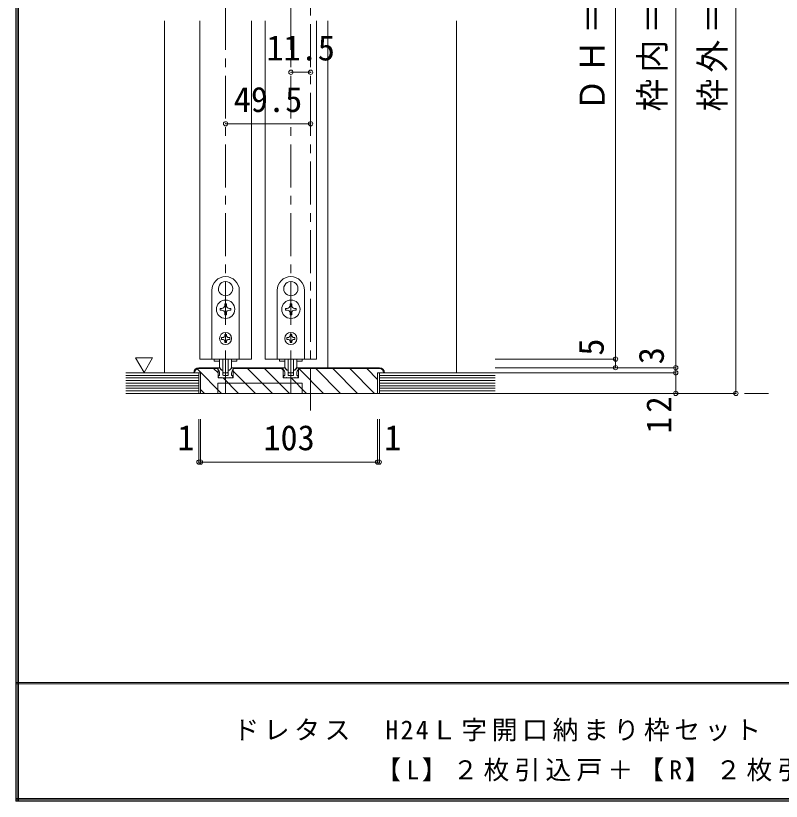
# Model space of a CAD drawing. Units: millimetres at full size, sheet at 1:5. Extents: x -957 to 993, y -705 to 708.
# Drawn here: x -957.2 to -511.6, y -689.1 to -231.6 of the extents above; entities that cross this region are included whole.
import ezdxf
from ezdxf.enums import TextEntityAlignment as Align

# ---------------------------------------------------------------- set-up
doc = ezdxf.new("R2010")
doc.units = ezdxf.units.MM
doc.header["$LTSCALE"] = 5
doc.header["$PDMODE"] = 32
doc.header["$PDSIZE"] = 2.5
doc.linetypes.add('CHAIN1', pattern=[8, 5, -1, 1, -1])
doc.layers.add('0-B_寸法', color=7, linetype='Continuous', lineweight=9)
doc.layers.add('F-1_枠', color=6, linetype='Continuous', lineweight=9)
doc.styles.add('ＭＳ ゴシック', font='')
doc.styles.get('ＭＳ ゴシック').set_extended_font_data('MS Gothic')

msp = doc.modelspace()

# ---------------------------------------------------------------- linework, layer by layer
at = {"layer": '0-B_寸法', "linetype": 'CHAIN1'}
for p, q in [((-785.578, -461.564), (-785.578, 68.088)), ((-835.078, -451.564), (-835.078, -7.564)), ((-797.078, -451.564), (-797.078, -7.564)), ((-893.078, -451.564), (-519.078, -451.564))]:
    msp.add_line(p, q, dxfattribs=at)
at = {"layer": '0-B_寸法'}
for p, q in [((-538.078, -451.564), (-538.078, 6.436)), ((-573.078, -451.564), (-573.078, -23.564)), ((-608.078, -37.564), (-608.078, -431.564)), ((-870.578, -439.564), (-870.578, -234.564)), ((-850.078, -234.564), (-850.078, -431.564)), ((-820.078, -234.564), (-820.078, -431.564)), ((-812.078, -234.564), (-812.078, -431.564)), ((-782.078, -234.564), (-782.078, -431.564)), ((-775.578, -234.564), (-775.578, -436.564)), ((-700.578, -234.564), (-700.578, -439.564)), ((-835.177, -386.415), (-835.078, -386.514)), ((-834.979, -386.415), (-835.078, -386.514)), ((-797.177, -386.415), (-797.078, -386.514)), ((-796.979, -386.415), (-797.078, -386.514)), ((-843.078, -391.564), (-843.078, -431.564)), ((-838.72, -392.552), (-838.585, -392.589)), ((-838.622, -392.724), (-838.585, -392.589)), ((-831.436, -392.552), (-831.571, -392.589)), ((-831.535, -392.724), (-831.571, -392.589)), ((-827.078, -431.564), (-827.078, -391.564)), ((-805.078, -391.564), (-805.078, -431.564)), ((-800.72, -392.552), (-800.585, -392.589)), ((-800.622, -392.724), (-800.585, -392.589)), ((-793.436, -392.552), (-793.571, -392.589)), ((-793.535, -392.724), (-793.571, -392.589)), ((-789.078, -431.564), (-789.078, -391.564)), ((-838.228, -402.064), (-837.278, -402.064)), ((-838.228, -403.064), (-838.228, -402.064)), ((-835.578, -400.364), (-835.578, -399.414)), ((-835.578, -399.414), (-834.578, -399.414)), ((-834.578, -399.414), (-834.578, -400.364)), ((-832.878, -402.064), (-831.928, -402.064)), ((-831.928, -402.064), (-831.928, -403.064)), ((-800.228, -402.064), (-799.278, -402.064)), ((-800.228, -403.064), (-800.228, -402.064)), ((-797.578, -400.364), (-797.578, -399.414)), ((-797.578, -399.414), (-796.578, -399.414)), ((-796.578, -399.414), (-796.578, -400.364)), ((-794.878, -402.064), (-793.928, -402.064)), ((-793.928, -402.064), (-793.928, -403.064)), ((-837.278, -403.064), (-838.228, -403.064)), ((-835.578, -405.714), (-835.578, -404.764)), ((-831.928, -403.064), (-832.878, -403.064)), ((-799.278, -403.064), (-800.228, -403.064)), ((-797.578, -405.714), (-797.578, -404.764)), ((-793.928, -403.064), (-794.878, -403.064)), ((-836.878, -419.064), (-837.478, -419.064)), ((-835.578, -417.164), (-835.578, -417.764)), ((-834.578, -417.164), (-835.578, -417.164)), ((-834.578, -417.164), (-834.578, -417.764)), ((-833.278, -419.064), (-832.678, -419.064)), ((-832.678, -420.064), (-833.278, -420.064)), ((-832.678, -419.064), (-832.678, -420.064)), ((-798.878, -419.064), (-799.478, -419.064)), ((-797.578, -417.164), (-797.578, -417.764)), ((-796.578, -417.164), (-797.578, -417.164)), ((-796.578, -417.164), (-796.578, -417.764)), ((-795.278, -419.064), (-794.678, -419.064)), ((-794.678, -420.064), (-795.278, -420.064)), ((-794.678, -419.064), (-794.678, -420.064)), ((-835.578, -421.364), (-835.578, -421.964)), ((-835.578, -421.964), (-834.578, -421.964)), ((-834.578, -421.364), (-834.578, -421.964)), ((-797.578, -421.364), (-797.578, -421.964)), ((-797.578, -421.964), (-796.578, -421.964)), ((-796.578, -421.364), (-796.578, -421.964)), ((-887.514, -430.75), (-882.514, -439.41)), ((-820.078, -431.564), (-850.078, -431.564)), ((-843.078, -431.564), (-827.078, -431.564)), ((-841.678, -431.564), (-841.678, -432.764)), ((-838.546, -432.764), (-841.678, -432.764)), ((-838.578, -435.985), (-838.578, -431.564)), ((-836.578, -431.564), (-836.578, -439.185)), ((-833.578, -431.564), (-833.578, -439.185)), ((-828.478, -432.764), (-831.61, -432.764)), ((-831.578, -435.985), (-831.578, -431.564)), ((-828.478, -431.564), (-828.478, -432.764)), ((-812.078, -431.564), (-782.078, -431.564)), ((-805.078, -431.564), (-789.078, -431.564)), ((-803.678, -431.564), (-803.678, -432.764)), ((-800.546, -432.764), (-803.678, -432.764)), ((-800.578, -435.985), (-800.578, -431.564)), ((-798.578, -431.564), (-798.578, -439.185)), ((-795.578, -431.564), (-795.578, -439.185)), ((-790.478, -432.764), (-793.61, -432.764)), ((-793.578, -435.985), (-793.578, -431.564)), ((-790.478, -431.564), (-790.478, -432.764)), ((-608.078, -431.564), (-678.078, -431.564)), ((-608.078, -431.564), (-608.078, -436.564)), ((-837.43, -451.564), (-851.676, -437.318)), ((-850.578, -436.564), (-839.478, -436.564)), ((-850.578, -437.064), (-839.478, -437.064)), ((-839.478, -439.616), (-842.031, -437.064)), ((-839.478, -442.564), (-839.478, -436.564)), ((-837.416, -437.976), (-838.682, -436.71)), ((-837.204, -438.064), (-836.878, -438.064)), ((-836.678, -440.764), (-836.678, -438.264)), ((-833.478, -440.764), (-833.478, -438.264)), ((-832.952, -438.064), (-833.278, -438.064)), ((-832.74, -437.976), (-831.475, -436.71)), ((-830.578, -436.564), (-831.121, -436.564)), ((-830.678, -437.064), (-801.478, -437.064)), ((-817.631, -451.564), (-830.678, -438.516)), ((-830.578, -437.564), (-830.578, -436.564)), ((-807.732, -451.564), (-822.232, -437.064)), ((-797.832, -451.564), (-812.332, -437.064)), ((-801.478, -438.018), (-802.433, -437.064)), ((-801.478, -442.564), (-801.478, -436.564)), ((-799.416, -437.976), (-800.682, -436.71)), ((-799.204, -438.064), (-798.878, -438.064)), ((-798.678, -440.764), (-798.678, -438.264)), ((-795.478, -440.764), (-795.478, -438.264)), ((-794.952, -438.064), (-795.278, -438.064)), ((-794.74, -437.976), (-793.475, -436.71)), ((-792.578, -436.564), (-793.121, -436.564)), ((-792.678, -442.564), (-792.678, -436.564)), ((-745.578, -436.564), (-792.678, -436.564)), ((-745.578, -437.064), (-792.678, -437.064)), ((-792.578, -437.564), (-792.578, -436.564)), ((-778.033, -451.564), (-792.533, -437.064)), ((-768.134, -451.564), (-782.634, -437.064)), ((-758.234, -451.564), (-772.734, -437.064)), ((-748.335, -451.564), (-762.835, -437.064)), ((-746.578, -443.421), (-752.935, -437.064)), ((-573.078, -436.564), (-678.078, -436.564)), ((-850.578, -439.564), (-893.078, -439.564)), ((-850.578, -441.064), (-893.078, -441.064)), ((-850.578, -442.564), (-893.078, -442.564)), ((-853.578, -439.564), (-849.578, -439.564)), ((-850.578, -451.564), (-850.578, -439.564)), ((-849.578, -451.564), (-849.578, -439.564)), ((-839.478, -442.564), (-830.678, -442.564)), ((-838.878, -442.564), (-839.364, -441.337)), ((-838.578, -441.064), (-839.178, -441.064)), ((-837.778, -442.564), (-838.878, -442.564)), ((-838.578, -441.064), (-838.578, -439.8)), ((-837.778, -442.564), (-837.578, -442.364)), ((-837.578, -442.364), (-837.378, -442.564)), ((-837.378, -442.564), (-832.778, -442.564)), ((-827.531, -451.564), (-836.531, -442.564)), ((-835.378, -441.064), (-836.378, -441.064)), ((-836.278, -439.485), (-833.878, -439.485)), ((-835.078, -441.364), (-835.378, -441.064)), ((-832.578, -442.364), (-832.778, -442.564)), ((-832.378, -442.564), (-832.578, -442.364)), ((-832.378, -442.564), (-831.278, -442.564)), ((-831.578, -441.064), (-831.578, -439.8)), ((-831.578, -441.064), (-830.978, -441.064)), ((-831.278, -442.564), (-830.792, -441.337)), ((-801.478, -442.564), (-792.678, -442.564)), ((-800.878, -442.564), (-801.364, -441.337)), ((-800.578, -441.064), (-801.178, -441.064)), ((-799.778, -442.564), (-800.878, -442.564)), ((-800.578, -441.064), (-800.578, -439.8)), ((-799.778, -442.564), (-799.578, -442.364)), ((-799.578, -442.364), (-799.378, -442.564)), ((-799.378, -442.564), (-794.778, -442.564)), ((-797.378, -441.064), (-798.378, -441.064)), ((-798.278, -439.485), (-795.878, -439.485)), ((-797.078, -441.364), (-797.378, -441.064)), ((-787.933, -451.564), (-796.933, -442.564)), ((-794.578, -442.364), (-794.778, -442.564)), ((-794.378, -442.564), (-794.578, -442.364)), ((-794.378, -442.564), (-793.278, -442.564)), ((-793.578, -441.064), (-793.578, -439.8)), ((-793.578, -441.064), (-792.978, -441.064)), ((-793.278, -442.564), (-792.792, -441.337)), ((-746.578, -439.564), (-746.578, -451.564)), ((-742.578, -439.564), (-746.578, -439.564)), ((-745.578, -451.564), (-745.578, -439.564)), ((-745.578, -439.564), (-678.078, -439.564)), ((-745.578, -441.064), (-678.078, -441.064)), ((-745.578, -442.564), (-678.078, -442.564)), ((-573.078, -439.564), (-678.078, -439.564)), ((-850.578, -444.064), (-893.078, -444.064)), ((-850.578, -445.564), (-893.078, -445.564)), ((-850.578, -447.064), (-893.078, -447.064)), ((-790.578, -445.564), (-839.578, -445.564)), ((-839.578, -451.564), (-839.578, -445.564)), ((-790.578, -451.564), (-790.578, -445.564)), ((-745.578, -444.064), (-678.078, -444.064)), ((-745.578, -445.564), (-678.078, -445.564)), ((-745.578, -447.064), (-678.078, -447.064)), ((-850.578, -448.564), (-893.078, -448.564)), ((-850.578, -450.064), (-893.078, -450.064)), ((-850.578, -451.564), (-893.078, -451.564)), ((-847.33, -451.564), (-849.578, -449.315)), ((-745.578, -451.564), (-849.578, -451.564)), ((-745.578, -448.564), (-678.078, -448.564)), ((-745.578, -450.064), (-678.078, -450.064)), ((-745.578, -451.564), (-678.078, -451.564)), ((-538.078, -451.564), (-678.078, -451.564)), ((-538.078, -451.564), (-678.078, -451.564))]:
    msp.add_line(p, q, dxfattribs=at)
at = {"layer": '0-B_寸法', "color": 4}
for p, q in [((-785.578, -264.564), (-797.078, -264.564)), ((-785.578, -294.564), (-835.078, -294.564)), ((-850.578, -491.564), (-850.578, -466.564)), ((-849.578, -491.564), (-849.578, -466.564)), ((-746.578, -491.564), (-746.578, -466.564)), ((-745.578, -491.564), (-745.578, -466.564)), ((-850.578, -491.564), (-849.578, -491.564)), ((-849.578, -491.564), (-746.578, -491.564)), ((-746.578, -491.564), (-745.578, -491.564))]:
    msp.add_line(p, q, dxfattribs=at)
at = {"layer": '0-B_寸法'}
for points in [[(-834.578, -404.764), (-834.578, -405.714), (-835.578, -405.714)], [(-796.578, -404.764), (-796.578, -405.714), (-797.578, -405.714)], [(-837.478, -419.064), (-837.478, -420.064), (-836.878, -420.064)], [(-799.478, -419.064), (-799.478, -420.064), (-798.878, -420.064)], [(-887.514, -430.75), (-877.514, -430.75), (-882.514, -439.41)], [(-839.578, -437.564), (-839.578, -436.564), (-839.035, -436.564)], [(-830.678, -442.564), (-830.678, -436.564), (-801.478, -436.564)], [(-801.578, -437.564), (-801.578, -436.564), (-801.035, -436.564)], [(-833.778, -441.064), (-834.778, -441.064), (-835.078, -441.364)], [(-795.778, -441.064), (-796.778, -441.064), (-797.078, -441.364)]]:
    msp.add_lwpolyline(points, dxfattribs=at)
for centre, radius in [((-835.078, -402.564), 5.35), ((-797.078, -402.564), 5.35), ((-835.078, -419.564), 3.5), ((-797.078, -419.564), 3.5)]:
    msp.add_circle(centre, radius, dxfattribs=at)
for centre, radius, start, end in [((-835.078, -391.564), 8, 0, 180), ((-797.078, -391.564), 8, 0, 180), ((-835.078, -390.564), 4.15, 91.3645, 208.6355), ((-835.078, -390.564), 4.15, 331.3645, 88.6355), ((-797.078, -390.564), 4.15, 91.3645, 208.6355), ((-797.078, -390.564), 4.15, 331.3645, 88.6355), ((-835.078, -390.564), 4.15, 211.3645, 328.6355), ((-797.078, -390.564), 4.15, 211.3645, 328.6355), ((-837.278, -400.364), 1.7, 270, 0), ((-832.878, -400.364), 1.7, 180, 270), ((-799.278, -400.364), 1.7, 270, 0), ((-794.878, -400.364), 1.7, 180, 270), ((-837.278, -404.764), 1.7, 0, 90), ((-832.878, -404.764), 1.7, 90, 180), ((-799.278, -404.764), 1.7, 0, 90), ((-794.878, -404.764), 1.7, 90, 180), ((-836.878, -417.764), 1.3, 270, 0), ((-836.878, -421.364), 1.3, 0, 90), ((-833.278, -417.764), 1.3, 180, 270), ((-833.278, -421.364), 1.3, 90, 180), ((-798.878, -417.764), 1.3, 270, 0), ((-798.878, -421.364), 1.3, 0, 90), ((-795.278, -417.764), 1.3, 180, 270), ((-795.278, -421.364), 1.3, 90, 180), ((-850.578, -439.564), 3, 90, 180), ((-850.578, -439.564), 2.5, 90, 180), ((-841.578, -439.8), 3, 0, 48.19), ((-839.035, -437.064), 0.5, 45, 90), ((-836.578, -435.985), 2, 180, 264.78409), ((-837.204, -437.764), 0.3, 225, 270), ((-836.878, -438.264), 0.2, 360, 90), ((-836.778, -438.176), 0.2, 0, 84.78409), ((-833.378, -438.176), 0.2, 95.21591, 180), ((-833.278, -438.264), 0.2, 90, 180), ((-833.578, -435.985), 2, 275.21591, 0), ((-832.952, -437.764), 0.3, 270, 315), ((-828.578, -439.8), 3, 131.81, 180), ((-831.121, -437.064), 0.5, 90, 135), ((-803.578, -439.8), 3, 0, 48.19), ((-801.035, -437.064), 0.5, 45, 90), ((-798.578, -435.985), 2, 180, 264.78409), ((-799.204, -437.764), 0.3, 225, 270), ((-798.878, -438.264), 0.2, 360, 90), ((-798.778, -438.176), 0.2, 0, 84.78409), ((-795.378, -438.176), 0.2, 95.21591, 180), ((-795.278, -438.264), 0.2, 90, 180), ((-795.578, -435.985), 2, 275.21591, 0), ((-794.952, -437.764), 0.3, 270, 315), ((-790.578, -439.8), 3, 131.81, 180), ((-793.121, -437.064), 0.5, 90, 135), ((-745.578, -439.564), 3, 0, 90), ((-745.578, -439.564), 2.5, 0, 90), ((-839.178, -441.264), 0.2, 90, 201.616), ((-836.378, -440.764), 0.3, 180, 270), ((-836.278, -439.185), 0.3, 180, 270), ((-833.878, -439.185), 0.3, 270, 0), ((-833.778, -440.764), 0.3, 270, 360), ((-830.978, -441.264), 0.2, 338.384, 90), ((-801.178, -441.264), 0.2, 90, 201.616), ((-798.378, -440.764), 0.3, 180, 270), ((-798.278, -439.185), 0.3, 180, 270), ((-795.878, -439.185), 0.3, 270, 0), ((-795.778, -440.764), 0.3, 270, 360), ((-792.978, -441.264), 0.2, 338.384, 90)]:
    msp.add_arc(centre, radius, start, end, dxfattribs=at)
for p in [(-797.078, -264.564), (-785.578, -264.564), (-835.078, -294.564), (-785.578, -294.564), (-608.078, -431.564), (-608.078, -436.564), (-573.078, -436.564), (-573.078, -439.564), (-573.078, -451.564), (-538.078, -451.564), (-850.578, -491.564), (-849.578, -491.564), (-746.578, -491.564), (-745.578, -491.564)]:
    msp.add_point(p, dxfattribs=at)
at = {"layer": 'F-1_枠'}
for p, q in [((-957.218, 707.602), (-957.218, -689.065)), ((-956.385, 707.602), (-956.385, -689.065)), ((-955.551, 707.602), (-955.551, -689.065)), ((992.782, -619.898), (-957.218, -619.898)), ((992.782, -620.731), (-957.218, -620.731)), ((992.782, -687.398), (-957.218, -687.398)), ((992.782, -688.231), (-957.218, -688.231)), ((992.782, -689.065), (-957.218, -689.065))]:
    msp.add_line(p, q, dxfattribs=at)

# ---------------------------------------------------------------- texts
at = {"layer": '0-B_寸法', "style": 'ＭＳ ゴシック'}
for s, p in [('11.5', (-811.328, -262.064)), ('49.5', (-830.328, -292.064)), ('1', (-863.156, -489.064)), ('103', (-813.078, -489.064)), ('1', (-742.74, -489.064))]:
    msp.add_text(s, height=14.66, dxfattribs=at).set_placement(p, align=Align.BOTTOM_LEFT)
for s, p in [('5', (-610.578, -429.564)), ('3', (-575.578, -434.564))]:
    msp.add_text(s, height=14.66, rotation=90, dxfattribs=at).set_placement(p, align=Align.BOTTOM_LEFT)
at = {"layer": '0-B_寸法', "char_height": 14.66, "attachment_point": 7, "rotation": 90, "style": 'ＭＳ ゴシック'}
for s, insert in [('\\T1.19;\\W0.95;ＤＨ＝2,348', (-610.578, -287.314)), ('\\T1.19;\\W0.95;枠内＝2,367', (-575.578, -287.314)), ('\\T1.19;\\W0.95;枠外＝2,412', (-540.578, -287.314)), ('\\T1.27;\\W0.95;12', (-575.578, -474.814))]:
    msp.add_mtext(s, dxfattribs=dict(at, insert=insert))
at = {"layer": '0-B_寸法', "char_height": 11, "attachment_point": 7, "style": 'ＭＳ ゴシック'}
for s, insert in [('\\T1.18;ドレタス\u3000H24Ｌ字開口納まり枠セット\u3000レールタイプ\u3000固定枠\u3000敷居Ｑ型', (-830.551, -655.731)), ('\\T1.2;【L】２枚引込戸＋【R】２枚引込戸\u3000枠外H2,047', (-747.888, -679.065))]:
    msp.add_mtext(s, dxfattribs=dict(at, insert=insert))

doc.saveas('drawing.dxf')
